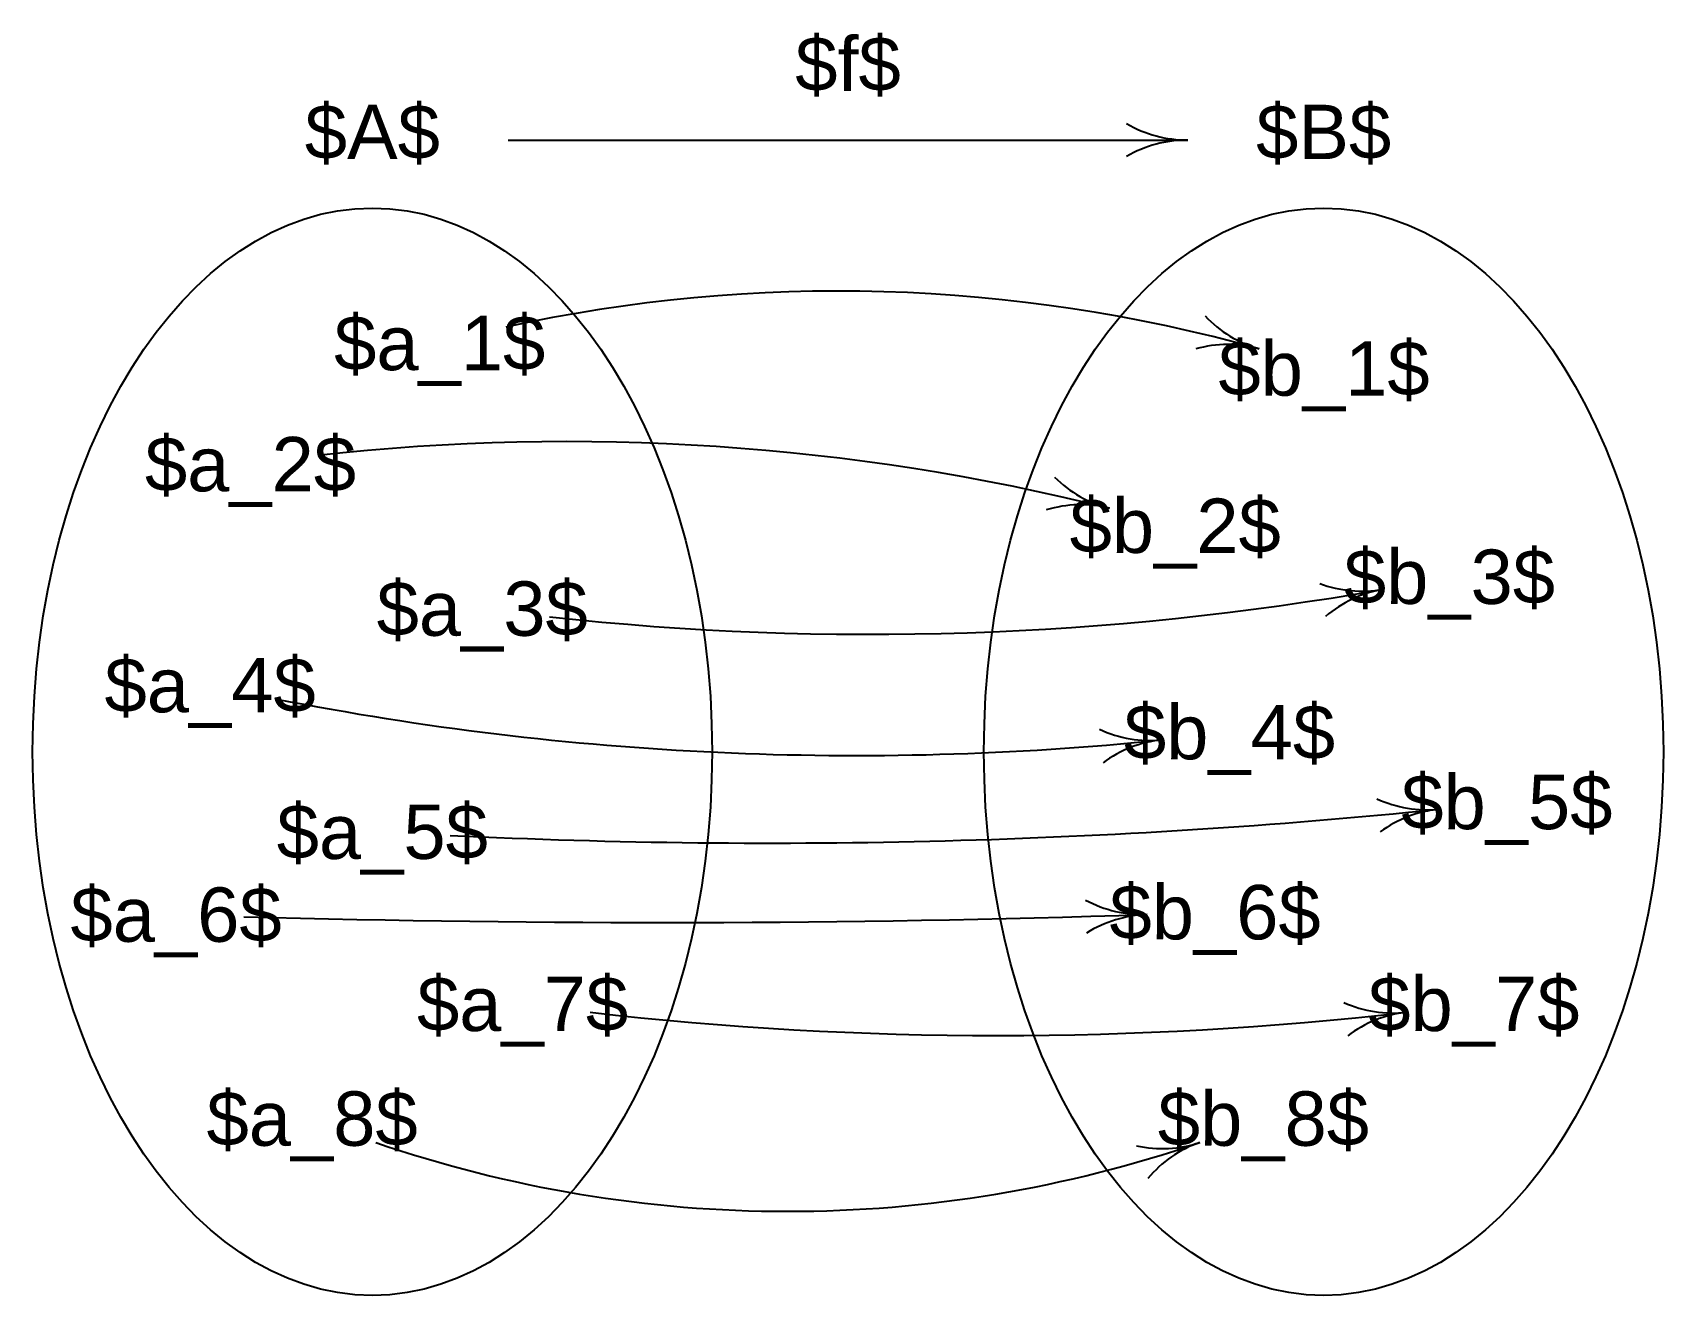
# Model space of a CAD drawing. Header units: inches. Extents: x 375 to 975, y 300 to 765.
import ezdxf
from ezdxf.enums import TextEntityAlignment as Align

# ---------------------------------------------------------------- set-up
doc = ezdxf.new("R2010")
doc.units = ezdxf.units.IN
doc.header["$MEASUREMENT"] = 0
doc.styles.get("Standard").update_dxf_attribs({"font": 'arial.ttf'})

msp = doc.modelspace()

# ---------------------------------------------------------------- linework, layer by layer
msp.add_line((550, 725), (800, 725))
for centre, radius, start, end in [((800, 770), 45, 240, 270), ((800, 680), 45, 90, 120), ((671.59, 95.24), 574.19, 74.37723, 102.32019), ((837.74, 689.39), 42.76, 222.80523, 254.37723), ((814.71, 607.03), 42.76, 74.37723, 105.94923), ((571.68, -209.94), 824, 75.98534, 96.39119), ((781.75, 631.68), 43.44, 224.90588, 255.98534), ((760.71, 547.39), 43.44, 75.98534, 107.06479), ((683.14, 1627.25), 1084.06, 263.75587, 280.01819), ((864.1, 602.86), 43.81, 249.20436, 280.01819), ((879.35, 516.58), 43.81, 100.01819, 130.83202), ((677.9, 1601.96), 1103.36, 258.86231, 275.85851), ((786.05, 547.97), 43.83, 245.05927, 275.85851), ((795, 460.76), 43.83, 95.85851, 126.65774), ((888.07, 523.09), 44.47, 245.4313, 275.78714), ((646.16, 2909.98), 2443.59, 267.24296, 275.78714), ((897.03, 434.6), 44.47, 95.78714, 126.14298), ((783.61, 484.83), 44.76, 241.71503, 271.87279), ((606.11, 5913.26), 5476.1, 268.39543, 271.87279), ((786.53, 395.35), 44.76, 91.87279, 122.03056), ((730.27, 1713.89), 1318.32, 263.45831, 276.54169), ((875.45, 447.89), 44.02, 245.87556, 276.54169), ((885.48, 360.42), 44.02, 96.54169, 127.20783), ((652.84, 796.91), 465.99, 251.01643, 288.98357), ((790.69, 396.21), 42.24, 257.02493, 288.98357), ((818.17, 316.32), 42.24, 108.98357, 140.94222)]:
    msp.add_arc(centre, radius, start, end)
for centre in [(500, 500), (850, 500)]:
    msp.add_ellipse(centre, major_axis=(0, 200), ratio=0.625)

# ---------------------------------------------------------------- texts
for s, p in [('$f$', (675, 737)), ('$A$', (500, 712)), ('$B$', (850, 712))]:
    msp.add_text(s, height=20).set_placement(p, align=Align.BOTTOM_CENTER)
for s, p in [('$a_1$', (524.77, 650.34)), ('$b_1$', (850.14, 640.96)), ('$a_2$', (455.16, 605.78)), ('$b_2$', (795.39, 583.11)), ('$b_3$', (896.29, 564.35)), ('$a_3$', (540.41, 552.63)), ('$a_4$', (440.3, 524.49)), ('$b_4$', (815.37, 507.2)), ('$b_5$', (917.41, 481.5)), ('$a_5$', (503.65, 470.55)), ('$a_6$', (427.78, 440.07)), ('$b_6$', (810.06, 440.96)), ('$a_7$', (555.27, 407.24)), ('$b_7$', (905.27, 407.24)), ('$a_8$', (477.84, 365.03)), ('$b_8$', (827.84, 365.03))]:
    msp.add_text(s, height=20).set_placement(p, align=Align.MIDDLE_CENTER)

doc.saveas('drawing.dxf')
